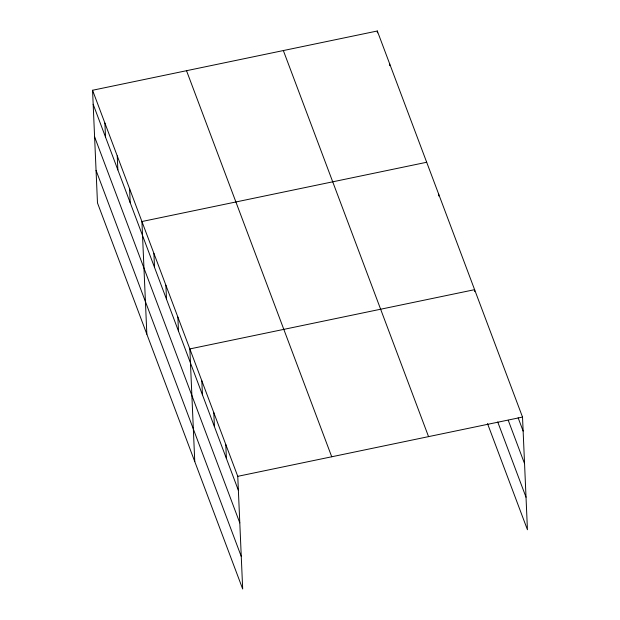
<?xml version="1.0" encoding="UTF-8"?>
<svg xmlns="http://www.w3.org/2000/svg" width="620" height="620" viewBox="0 0 620 620"><rect width="100%" height="100%" fill="white"/><g stroke="black" fill="none" stroke-linecap="round" stroke-linejoin="round"><path stroke-width="0.93" d="M92.558 90.257L237.762 476.331L242.684 589L97.48 202.926L92.558 90.257L377.317 31L522.521 417.074L527.442 529.744L487.506 423.568M426.684 162.262L141.926 221.526L146.847 334.188M237.762 476.331L522.521 417.074M518.142 417.81L523.133 431.078M508.245 420.282L524.551 463.636M497.736 421.98L526.016 497.186M283.348 50.553L428.552 436.627M186.527 70.703L331.731 456.777M93.171 104.269L238.374 490.343M94.597 136.826L239.793 522.9M96.061 170.368L241.258 556.442M474.688 291.54L474.602 289.672L189.844 348.928L194.765 461.598M438.666 194.114L438.751 195.982M389.662 63.814L389.74 65.681M377.317 31L377.402 32.868M225.781 444.478L226.393 458.49M213.807 412.633L214.419 426.637M201.826 380.781L202.438 394.785M177.87 317.076L178.475 331.088M165.889 285.223L166.501 299.235M153.907 253.379L154.519 267.383M129.588 188.705L130.2 202.717M117.242 155.891L117.854 169.895M104.904 123.078L105.516 137.082"/></g></svg>
